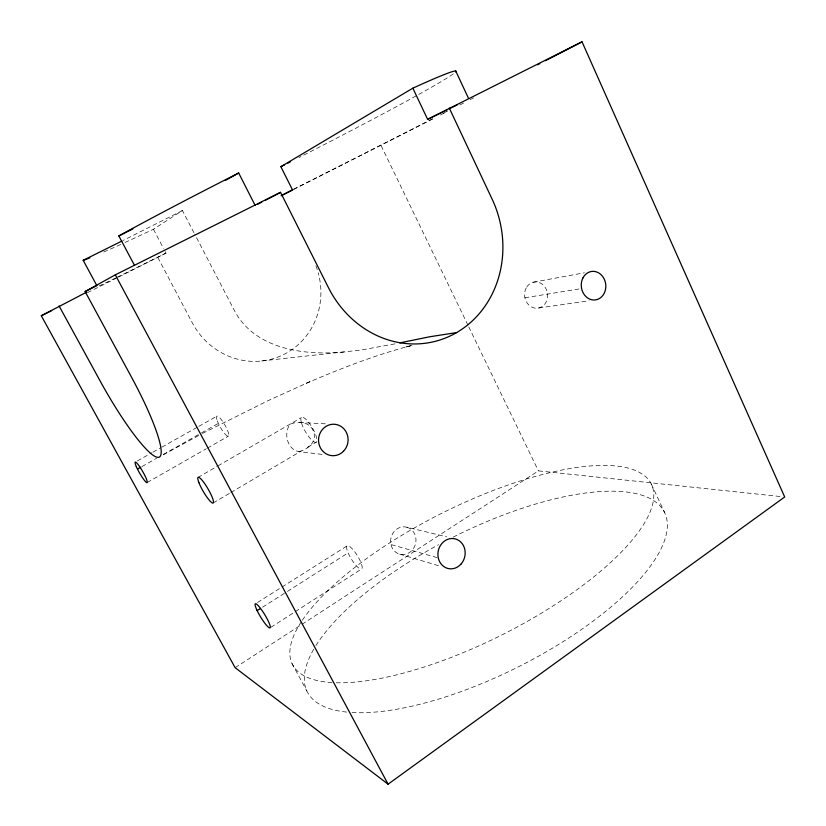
<?xml version="1.0" encoding="UTF-8"?>
<svg xmlns="http://www.w3.org/2000/svg" width="826" height="826" viewBox="0 0 826 826"><rect width="100%" height="100%" fill="white"/><g stroke="black" fill="none" stroke-linecap="round" stroke-linejoin="round"><path stroke-width="0.62" stroke-dasharray="4.13 3.1" d="M230.877 492.523L301.263 450.986C325.454 442.251 312.878 414.91 290.277 424.192C283.173 432.556 287.252 449.798 298.795 451.574L324.143 454.641M235.131 667.687L300.974 624.962M302.048 624.26L538.407 470.872L782.139 496.705M124.984 242.503A211.766 6.711 -26.7 0 0 143.29 234.026L153.44 229.236L182.432 210.547L194.244 233.273M271.011 627.233L361.478 569.042A13.65 3.449 58.1 0 0 353.673 550.436A13.65 3.449 58.1 0 0 348.056 552.708A13.65 3.449 58.1 0 0 361.478 569.042M262.565 607.182L286.395 592.056M287.479 591.364L348.128 552.862M257.588 602.453L347.261 545.769M213.284 502.91L229.783 493.174M307.499 447.3L316.389 442.055M197.941 477.48L216.846 466.525M217.961 465.885L301.376 417.595M147.245 482.487L206.314 448.755M207.429 448.115L228.606 436.025M141.958 466.535L156.568 458.285M163.311 454.476L200.388 433.516M201.513 432.886L218.363 423.366M137.322 460.96L151.85 452.782M152.965 452.152L160.791 447.754M161.906 447.134L197.662 427.021M198.777 426.392L216.649 416.335M163.29 454.806L201.379 434.032M118.593 277.082L165.995 253.117L164.198 249.7M202.473 433.444L267.717 400.816L309.977 381.684L306.394 383.223C341.055 368.427 376.264 354.54 412.845 345.196L404.761 347.23L410.78 345.908M293.715 189.433L433.64 118.531M440.485 114.99L447.341 111.448M459.896 104.954L465.596 102.011M470.159 99.647L473.587 97.881M182.432 210.547L123.084 240.459M293.385 189.361L296.162 187.956A210.847 1.363 -26.7 0 0 432.411 118.82M87.442 292.672L117.447 277.66M165.995 253.117L155.99 258.084A210.847 1.363 -26.7 0 1 116.765 277.412M298.795 451.574L301.263 450.986M394.89 343.874L361.344 349.997L259.168 361.22M533.41 282.193L584.447 272.776M524.892 297.773L580.348 288.749M538.862 307.984L588.99 300.788M344.132 352.01C304.97 355.645 255.988 349.687 234.987 311.681L194.833 234.408M299.508 422.509L327.416 423.914M437.068 557.602L390.966 544.561A13.939 12.627 -77 0 1 406.939 527.246L446.742 536.838M399.763 554.184L440.372 566.233M291.991 663.474L306.818 690.897M157.818 257.454L192.231 322.708A71.604 68.186 68.2 0 0 278.661 356.791A71.604 68.186 68.2 0 0 318.186 272.735M153.44 229.236L163.6 248.564M381.137 145.675L468.197 325.692M468.755 326.859L538.407 470.872M651.28 483.953L664.486 512.275M453.298 73.855A211.766 6.711 -26.7 0 1 418.286 94.691M416.108 95.899A211.766 6.711 -26.7 0 1 298.94 157.549M120.751 244.434A211.766 6.711 -26.7 0 1 103.271 252.219M453.247 537.086A199.902 72.595 -26.7 0 1 657.816 554.865A199.902 72.595 -26.7 0 1 351.608 712.487M346.59 712.074A199.902 72.595 -26.7 0 1 314.716 647.553M315.924 645.581A199.902 72.595 -26.7 0 1 438.616 544.716M302.347 620.202A200.832 67.856 -26.7 0 1 563.879 469.653A200.832 67.856 -26.7 0 1 612.448 560.74A200.832 67.856 -26.7 0 1 335.697 682.751M332.062 682.586A200.832 67.856 -26.7 0 1 301.087 622.112M315.883 265.776A71.604 68.186 68.2 0 1 317.845 271.568M446.856 111.376A210.847 1.363 -26.7 0 1 441.817 113.988M115.65 277.959A210.847 1.363 -26.7 0 1 99.006 286.002M406.939 527.246A13.939 12.627 -77 0 1 412.019 550.364A13.939 12.627 -77 0 1 390.946 544.489M301.562 423.108A14.393 3.954 59.7 0 0 315.377 442.364A14.393 3.954 59.7 0 0 309.812 423.893A14.393 3.954 59.7 0 0 301.562 423.108M526.214 287.913A13.195 11.502 82.5 0 0 535.878 308.243A13.195 11.502 82.5 0 0 546.182 289.141A13.195 11.502 82.5 0 0 526.214 287.913M217.321 420.826A11.585 2.53 60.2 0 0 227.997 436.283A11.585 2.53 60.2 0 0 222.607 421.363A11.585 2.53 60.2 0 0 217.321 420.826"/><path stroke-width="1.24" d="M86.771 292.074L41.3 315.769L235.131 667.687L388.075 784.184L784.7 496.984L582.02 41.816L427.641 119.367L412.845 88.175L422.819 83.674A211.766 6.711 -26.7 0 1 455.56 71.945M257.144 610.61L260.397 608.555M281.067 195.762L292.456 189.825L280.871 166.707L412.845 88.175M137.467 469.075L140.833 467.165M255.203 205.529L238.683 172.995L229.411 178.189A202.804 8.322 -26.3 0 1 225.364 180.419M134.493 265.353L118.851 235.947L123.404 233.417A211.766 6.711 -26.7 0 1 219.695 182.68L238.683 172.995M59.08 305.94L99.977 380.693A90.385 14.651 60.8 0 0 158.416 457.325A90.385 14.651 60.8 0 0 131.726 377.585L85.119 291.537L115.31 274.841L280.53 192.344L328.418 287.582A102.538 92.574 75.1 0 0 454.3 333.88A102.538 92.574 75.1 0 0 492.141 199.18L449.292 108.082M537.499 64.831L539.791 63.654M545.49 60.701L582.02 41.816M118.851 235.947L132.872 228.885M280.871 166.707L284.598 164.828M121.938 241.037L83.199 260.304L96.849 285.62M41.3 315.769L51.687 310.576M282.213 195.194L292.569 190.011M427.641 119.367L437.419 114.556A210.847 1.363 -26.7 0 1 447.424 109.662M83.199 260.304L84.851 259.756A211.766 6.711 -26.7 0 0 89.879 257.836M399.67 342.904L429.757 336.76L456.602 332.589M115.31 274.841L388.075 784.184M455.766 71.046L468.497 98.325M290.122 162.03A211.766 6.711 -26.7 0 1 287.913 163.145M449.623 108.588A210.847 1.363 -26.7 0 1 457.067 104.985M280.53 192.344A201.616 1.683 -26.6 0 1 265.755 200.078M261.728 202.163A201.616 1.683 -26.6 0 1 257.464 204.363M96.58 285.806A201.616 1.683 -26.6 0 1 85.119 291.537M198.932 482.714A14.899 2.705 59.7 0 0 212.55 503.044A14.899 2.705 59.7 0 0 205.426 484.728A14.899 2.705 59.7 0 0 198.932 482.714M343.451 451.295A15.756 14.775 -84.4 0 0 337.566 424.832A15.756 14.775 -84.4 0 0 318.929 443.779A15.756 14.775 -84.4 0 0 343.451 451.295M583.011 277.815A14.362 12.256 82.9 0 0 593.326 299.983A14.362 12.256 82.9 0 0 604.291 279.229A14.362 12.256 82.9 0 0 583.011 277.815M460.918 564.189A15.24 13.567 -78.1 0 0 455.446 538.944A15.24 13.567 -78.1 0 0 438.265 557.86A15.24 13.567 -78.1 0 0 460.918 564.189M136.28 466.535A11.894 1.724 60 0 0 146.811 482.652A11.894 1.724 60 0 0 140.42 467.815A11.894 1.724 60 0 0 136.28 466.535M257.062 610.445A14.073 2.364 58.6 0 0 269.937 627.925A14.073 2.364 58.6 0 0 261.119 609.216A14.073 2.364 58.6 0 0 257.062 610.445"/></g></svg>
